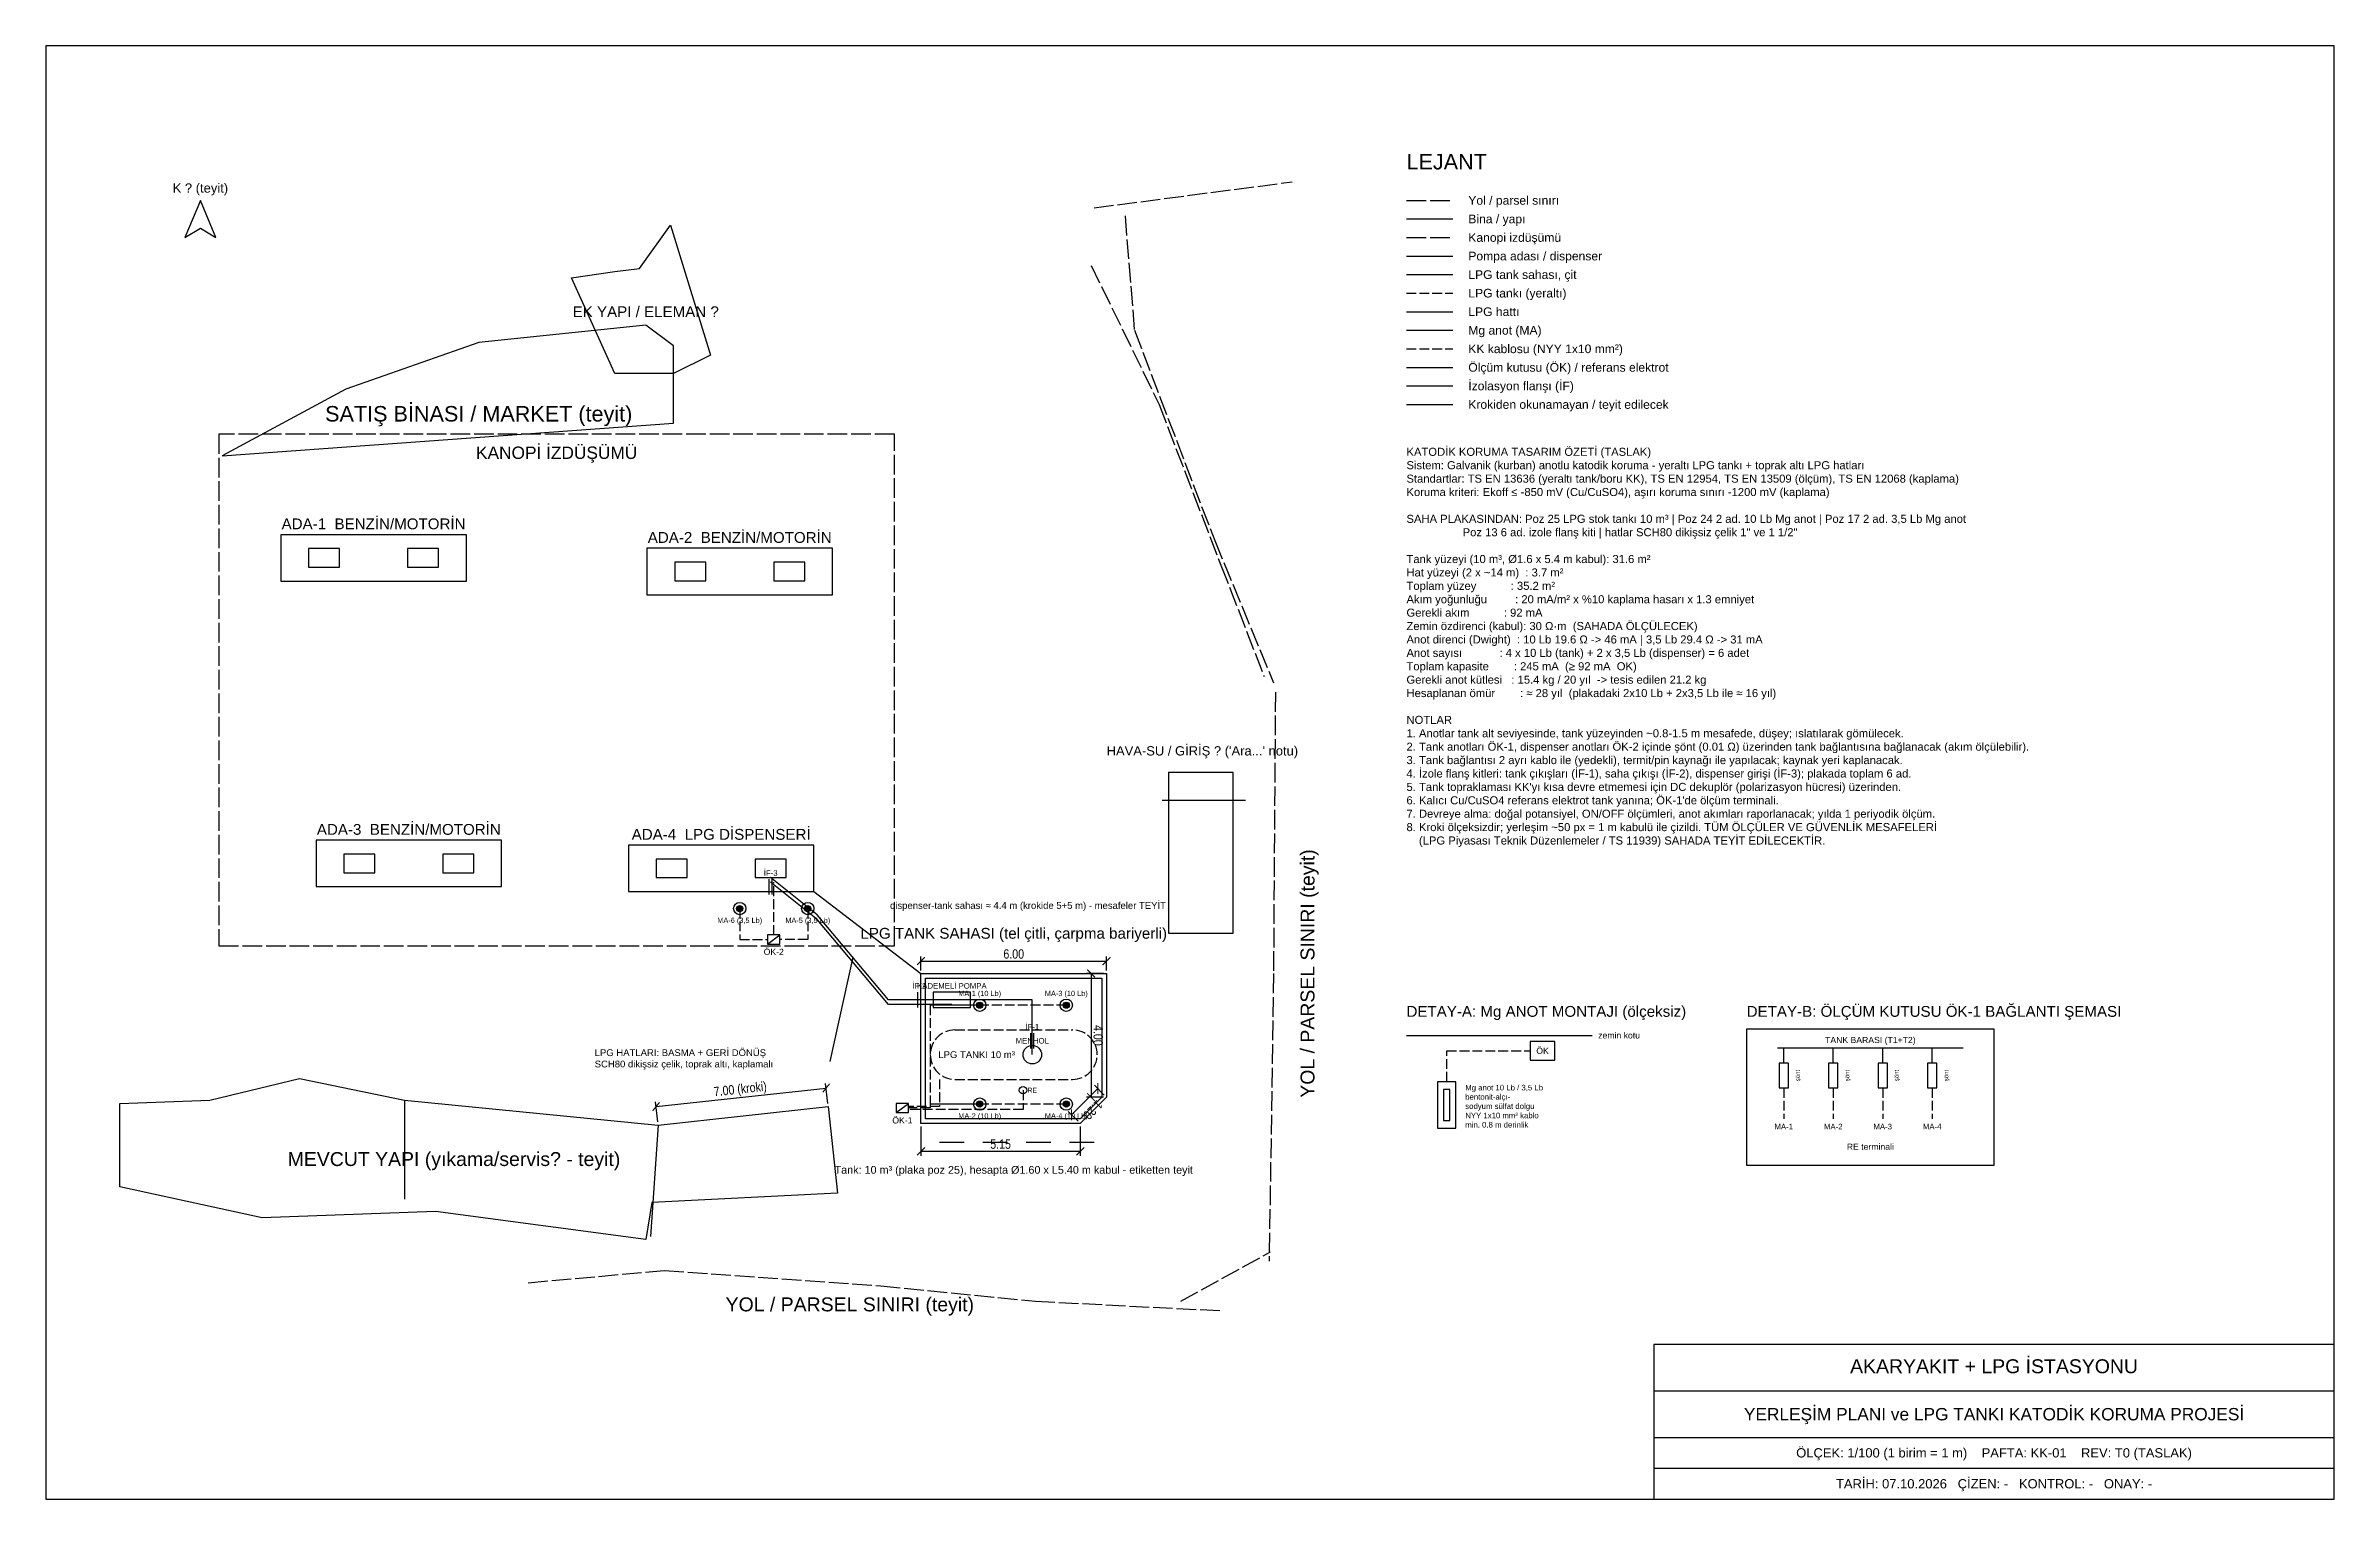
# Model space of a CAD drawing. Header units: metres. Extents: x -2 to 72, y -6 to 41.
import ezdxf
from ezdxf.enums import TextEntityAlignment as Align

# ---------------------------------------------------------------- set-up
doc = ezdxf.new("R2010")
doc.units = ezdxf.units.M
doc.header["$LTSCALE"] = 0.5
doc.linetypes.add('DASHED', pattern=[1.524, 1.27, -0.254])
doc.linetypes.add('DASHED2', pattern=[0.762, 0.635, -0.127])
for name, color, linetype in [('BINA', 7, 'Continuous'), ('KANOPI', 4, 'DASHED'), ('KK-ANOT', 30, 'Continuous'), ('KK-IZOLASYON', 140, 'Continuous'), ('KK-KABLO', 5, 'DASHED2'), ('KK-OLCUM', 2, 'Continuous'), ('LPG-HAT', 6, 'Continuous'), ('LPG-SAHA', 1, 'Continuous'), ('LPG-TANK', 1, 'DASHED2'), ('OLCU', 9, 'Continuous'), ('PAFTA', 7, 'Continuous'), ('POMPA-ADASI', 3, 'Continuous'), ('SINIR-YOL', 8, 'DASHED'), ('TEYIT', 11, 'Continuous'), ('YAZI', 7, 'Continuous')]:
    doc.layers.add(name, color=color, linetype=linetype)
doc.styles.add('OpenSansCondensed-Light', font='OpenSansCondensed-Light.ttf')
doc.styles.add('TR', font='arial.ttf')
doc.dimstyles.new('EZDXF', dxfattribs={"dimtxt": 0.25, "dimasz": 0.175, "dimexe": 0.375, "dimexo": 0.125, "dimgap": 0.1, "dimtad": 1, "dimlfac": 100, "dimzin": 12, "dimdsep": 46, "dimtxsty": 'OpenSansCondensed-Light', "dimblk": 'ARCHTICK', "dimcen": 2.5, "dimazin": 3, "dimtfac": 0.5, "dimtmove": 2, "dimatfit": 3})

# ---------------------------------------------------------------- blocks, each defined once
blk = doc.blocks.new('_ARCHTICK')
at = {"color": 0, "linetype": 'BYBLOCK', "const_width": 0.15}
blk.add_lwpolyline([(-0.5, -0.5), (0.5, 0.5)], dxfattribs=at)
blk = doc.blocks.new('*D4')
for p, q in [((32.017, 7.283), (31.169, 6.434)), ((32.229, 7.071), (31.911, 7.389)), ((31.381, 6.222), (31.063, 6.54))]:
    blk.add_line(p, q)
at = {"layer": 'Defpoints'}
for p in [(32.017, 7.283), (32.3, 7), (31.451, 6.151)]:
    blk.add_point(p, dxfattribs=at)
at = {"layer": 'OLCU', "xscale": 0.25, "yscale": 0.25}
for p, rotation in [((32.017, 7.283), 45.00000000000006), ((31.169, 6.434), -134.99999999999994)]:
    blk.add_blockref('_ARCHTICK', p, dxfattribs=dict(at, rotation=rotation))
at = {"layer": 'OLCU', "insert": (31.862, 6.59), "char_height": 0.3, "attachment_point": 5, "rotation": 225, "style": 'OpenSansCondensed-Light'}
blk.add_mtext('1.20', dxfattribs=at)

msp = doc.modelspace()

# ---------------------------------------------------------------- hatches: boundary and pattern name
at = {"layer": 'KK-ANOT'}
for points in [[(20.54, 13.1), (20.53239, 13.13827), (20.51071, 13.17071), (20.47827, 13.19239), (20.44, 13.2), (20.40173, 13.19239), (20.36929, 13.17071), (20.34761, 13.13827), (20.34, 13.1), (20.34761, 13.06173), (20.36929, 13.02929), (20.40173, 13.00761), (20.44, 13), (20.47827, 13.00761), (20.51071, 13.02929), (20.53239, 13.06173)], [(22.74, 13.1), (22.73239, 13.13827), (22.71071, 13.17071), (22.67827, 13.19239), (22.64, 13.2), (22.60173, 13.19239), (22.56929, 13.17071), (22.54761, 13.13827), (22.54, 13.1), (22.54761, 13.06173), (22.56929, 13.02929), (22.60173, 13.00761), (22.64, 13), (22.67827, 13.00761), (22.71071, 13.02929), (22.73239, 13.06173)], [(28.3, 9.97574), (28.29239, 10.014), (28.27071, 10.04645), (28.23827, 10.06812), (28.2, 10.07574), (28.16173, 10.06812), (28.12929, 10.04645), (28.10761, 10.014), (28.1, 9.97574), (28.10761, 9.93747), (28.12929, 9.90503), (28.16173, 9.88335), (28.2, 9.87574), (28.23827, 9.88335), (28.27071, 9.90503), (28.29239, 9.93747)], [(31.1, 9.97574), (31.09239, 10.014), (31.07071, 10.04645), (31.03827, 10.06812), (31, 10.07574), (30.96173, 10.06812), (30.92929, 10.04645), (30.90761, 10.014), (30.9, 9.97574), (30.90761, 9.93747), (30.92929, 9.90503), (30.96173, 9.88335), (31, 9.87574), (31.03827, 9.88335), (31.07071, 9.90503), (31.09239, 9.93747)], [(28.3, 6.77574), (28.29239, 6.814), (28.27071, 6.84645), (28.23827, 6.86812), (28.2, 6.87574), (28.16173, 6.86812), (28.12929, 6.84645), (28.10761, 6.814), (28.1, 6.77574), (28.10761, 6.73747), (28.12929, 6.70503), (28.16173, 6.68335), (28.2, 6.67574), (28.23827, 6.68335), (28.27071, 6.70503), (28.29239, 6.73747)], [(31.1, 6.77574), (31.09239, 6.814), (31.07071, 6.84645), (31.03827, 6.86812), (31, 6.87574), (30.96173, 6.86812), (30.92929, 6.84645), (30.90761, 6.814), (30.9, 6.77574), (30.90761, 6.73747), (30.92929, 6.70503), (30.96173, 6.68335), (31, 6.67574), (31.03827, 6.68335), (31.07071, 6.70503), (31.09239, 6.73747)]]:
    msp.add_hatch(color=30, dxfattribs=at).paths.add_polyline_path(points)

# ---------------------------------------------------------------- linework, layer by layer
at = {"layer": 'BINA'}
for points in [[(42, 35.4), (43.5, 35.4)], [(9.6, 6.9), (9.6, 3.7)], [(17.8, 6.1), (17.56, 2.5)]]:
    msp.add_lwpolyline(points, dxfattribs=at)
for points in [[(3.7, 27.74), (18.3, 28.8), (18.3, 31.3), (17.4, 31.96), (12, 31.4), (7.7, 29.9)], [(0.4, 6.8), (3.3, 6.9), (6.2, 7.6), (9.6, 6.9), (17.8, 6.1), (23.3, 6.7), (23.6, 3.9), (17.6, 3.6), (17.4, 2.4), (10.6, 3.3), (5, 3.1), (0.4, 4.1)]]:
    msp.add_lwpolyline(points, close=True, dxfattribs=at)
at = {"layer": 'KANOPI'}
msp.add_lwpolyline([(42, 34.8), (43.5, 34.8)], dxfattribs=at)
msp.add_lwpolyline([(3.6, 11.9), (25.44, 11.9), (25.44, 28.44), (3.6, 28.44)], close=True, dxfattribs=at)
at = {"layer": 'KK-ANOT'}
msp.add_lwpolyline([(42, 31.8), (43.5, 31.8)], dxfattribs=at)
for points in [[(43, 6), (43.6, 6), (43.6, 7.5), (43, 7.5)], [(43.2, 6.25), (43.4, 6.25), (43.4, 7.25), (43.2, 7.25)]]:
    msp.add_lwpolyline(points, close=True, dxfattribs=at)
for centre, radius in [((20.44, 13.1), 0.2), ((20.44, 13.1), 0.1), ((22.64, 13.1), 0.2), ((22.64, 13.1), 0.1), ((28.2, 9.97574), 0.2), ((28.2, 9.97574), 0.1), ((31, 9.97574), 0.2), ((31, 9.97574), 0.1), ((28.2, 6.77574), 0.2), ((28.2, 6.77574), 0.1), ((31, 6.77574), 0.2), ((31, 6.77574), 0.1)]:
    msp.add_circle(centre, radius, dxfattribs=at)
at = {"layer": 'KK-IZOLASYON'}
for points in [[(42, 30), (43.5, 30)], [(21.39, 13.55), (21.39, 14.05)], [(21.49, 13.55), (21.49, 14.05)], [(26.2, 9.9), (26.2, 10.4)], [(26.3, 9.9), (26.3, 10.4)], [(29.85, 8.57574), (29.85, 9.07574)], [(29.95, 8.57574), (29.95, 9.07574)]]:
    msp.add_lwpolyline(points, dxfattribs=at)
at = {"layer": 'KK-KABLO'}
for points in [[(42, 31.2), (43.5, 31.2)], [(21.54, 12.25), (21.54, 13.95)], [(20.44, 13.1), (20.44, 12.1), (21.34, 12.1)], [(22.64, 13.1), (22.64, 12.1), (21.74, 12.1)], [(28.2, 9.97574), (26.6, 9.97574), (26.6, 6.65147), (25.9, 6.65147)], [(31, 9.97574), (26.6, 9.97574), (26.6, 6.65147), (25.9, 6.65147)], [(43.3, 7.5), (43.3, 8.5), (46, 8.5)], [(26.9, 7.57574), (26.9, 6.70147), (25.9, 6.70147)], [(29.6, 7.22574), (29.6, 6.60147), (25.9, 6.60147)], [(28.2, 6.77574), (26.6, 6.77574), (26.6, 6.65147), (25.9, 6.65147)], [(31, 6.77574), (26.6, 6.77574), (26.6, 6.65147), (25.9, 6.65147)], [(54.2, 7.3), (54.2, 6.3)], [(55.8, 7.3), (55.8, 6.3)], [(57.4, 7.3), (57.4, 6.3)], [(59, 7.3), (59, 6.3)]]:
    msp.add_lwpolyline(points, dxfattribs=at)
at = {"layer": 'KK-OLCUM'}
for points in [[(42, 30.6), (43.5, 30.6)], [(21.34, 11.95), (21.74, 12.25)], [(54, 8.6), (60, 8.6)], [(54.2, 8.1), (54.2, 8.6)], [(55.8, 8.1), (55.8, 8.6)], [(57.4, 8.1), (57.4, 8.6)], [(59, 8.1), (59, 8.6)], [(25.5, 6.50147), (25.9, 6.80147)]]:
    msp.add_lwpolyline(points, dxfattribs=at)
for points in [[(21.34, 11.95), (21.74, 11.95), (21.74, 12.25), (21.34, 12.25)], [(53, 4.8), (61, 4.8), (61, 9.2), (53, 9.2)], [(46, 8.2), (46.8, 8.2), (46.8, 8.8), (46, 8.8)], [(54.05, 7.3), (54.35, 7.3), (54.35, 8.1), (54.05, 8.1)], [(55.65, 7.3), (55.95, 7.3), (55.95, 8.1), (55.65, 8.1)], [(57.25, 7.3), (57.55, 7.3), (57.55, 8.1), (57.25, 8.1)], [(58.85, 7.3), (59.15, 7.3), (59.15, 8.1), (58.85, 8.1)], [(25.5, 6.50147), (25.9, 6.50147), (25.9, 6.80147), (25.5, 6.80147)]]:
    msp.add_lwpolyline(points, close=True, dxfattribs=at)
msp.add_circle((29.6, 7.22574), 0.12, dxfattribs=at)
at = {"layer": 'LPG-HAT'}
for points in [[(42, 32.4), (43.5, 32.4)], [(27.3, 10.15), (26.25, 10.15), (25.25, 10.15), (22.94, 12.9), (21.44, 14.1)], [(27.3, 10), (26.25, 10), (25.25, 10), (22.94, 12.75), (21.44, 13.95)], [(24.095, 11.525), (23.35, 8.15)], [(29.9, 8.37574), (29.9, 10.15), (27.3, 10.15)]]:
    msp.add_lwpolyline(points, dxfattribs=at)
at = {"layer": 'LPG-SAHA'}
for points in [[(42, 33.6), (43.5, 33.6)], [(26.9, 5.55147), (27.7, 5.55147)], [(28.3, 5.55147), (29.1, 5.55147)], [(29.7, 5.55147), (30.5, 5.55147)], [(31.1, 5.55147), (31.9, 5.55147)]]:
    msp.add_lwpolyline(points, dxfattribs=at)
for points in [[(26.3, 11), (32.3, 11), (32.3, 7), (31.45147, 6.15147), (26.3, 6.15147)], [(26.45, 10.85), (32.15, 10.85), (32.15, 7), (31.45147, 6.30147), (26.45, 6.30147)], [(26.7, 9.9), (27.9, 9.9), (27.9, 10.4), (26.7, 10.4)]]:
    msp.add_lwpolyline(points, close=True, dxfattribs=at)
msp.add_circle((29.9, 8.37574), 0.3, dxfattribs=at)
at = {"layer": 'LPG-TANK'}
for points in [[(42, 33), (43.5, 33)], [(27.4, 9.17574), (31.2, 9.17574)], [(27.4, 7.57574), (31.2, 7.57574)]]:
    msp.add_lwpolyline(points, dxfattribs=at)
for centre, start, end in [((27.4, 8.37574), 90, 270), ((31.2, 8.37574), 270, 90)]:
    msp.add_arc(centre, 0.8, start, end, dxfattribs=at)
at = {"layer": 'OLCU'}
msp.add_lwpolyline([(22.84, 13.65), (26.3, 11)], dxfattribs=at)
at = {"layer": 'PAFTA'}
for points in [[(-2, -6), (72, -6), (72, 41), (-2, 41)], [(3, 36), (2.5, 34.8), (3, 35.1), (3.5, 34.8)], [(50, -6), (72, -6), (72, -1), (50, -1)]]:
    msp.add_lwpolyline(points, close=True, dxfattribs=at)
for points in [[(42, 9), (48, 9)], [(50, -2.5), (72, -2.5)], [(50, -4), (72, -4)], [(50, -5), (72, -5)]]:
    msp.add_lwpolyline(points, dxfattribs=at)
at = {"layer": 'POMPA-ADASI'}
msp.add_lwpolyline([(42, 34.2), (43.5, 34.2)], dxfattribs=at)
for points in [[(5.6, 23.69), (11.6, 23.69), (11.6, 25.19), (5.6, 25.19)], [(6.5, 24.14), (7.5, 24.14), (7.5, 24.74), (6.5, 24.74)], [(9.7, 24.14), (10.7, 24.14), (10.7, 24.74), (9.7, 24.74)], [(17.44, 23.25), (23.44, 23.25), (23.44, 24.75), (17.44, 24.75)], [(18.34, 23.7), (19.34, 23.7), (19.34, 24.3), (18.34, 24.3)], [(21.54, 23.7), (22.54, 23.7), (22.54, 24.3), (21.54, 24.3)], [(6.74, 13.81), (12.74, 13.81), (12.74, 15.31), (6.74, 15.31)], [(7.64, 14.26), (8.64, 14.26), (8.64, 14.86), (7.64, 14.86)], [(10.84, 14.26), (11.84, 14.26), (11.84, 14.86), (10.84, 14.86)], [(16.84, 13.65), (22.84, 13.65), (22.84, 15.15), (16.84, 15.15)], [(17.74, 14.1), (18.74, 14.1), (18.74, 14.7), (17.74, 14.7)], [(20.94, 14.1), (21.94, 14.1), (21.94, 14.7), (20.94, 14.7)]]:
    msp.add_lwpolyline(points, close=True, dxfattribs=at)
at = {"layer": 'SINIR-YOL'}
for points in [[(31.9, 35.76), (38.3, 36.6)], [(42, 36), (43.5, 36)], [(32.9, 35.5), (33.2, 31.8), (35.8, 25), (37.7, 20.4)], [(31.8, 33.9), (34, 29.4), (36, 24.2), (37.4, 20.6)], [(37.76, 20.1), (37.7, 11), (37.56, 1.7)], [(34.7, 0.4), (37.6, 2)], [(13.6, 1), (18, 1.4), (25, 0.9), (30, 0.4), (36, 0.1)]]:
    msp.add_lwpolyline(points, dxfattribs=at)
at = {"layer": 'TEYIT'}
for points in [[(15, 33.5), (16.4, 33.7), (17.2, 33.8), (18.2, 35.2), (19.5, 31), (18.3, 30.4), (16.4, 30.4)], [(34.3, 12.3), (36.4, 12.3), (36.4, 17.5), (34.3, 17.5)]]:
    msp.add_lwpolyline(points, close=True, dxfattribs=at)
for points in [[(42, 29.4), (43.5, 29.4)], [(34.1, 16.6), (36.8, 16.6)]]:
    msp.add_lwpolyline(points, dxfattribs=at)

# ---------------------------------------------------------------- texts
at = {"layer": 'BINA', "style": 'TR'}
for s, height, p in [('SATIŞ BİNASI / MARKET (teyit)', 0.5, (12, 29.1)), ('MEVCUT YAPI (yıkama/servis? - teyit)', 0.45, (11.2, 5))]:
    msp.add_text(s, height=height, dxfattribs=at).set_placement(p, align=Align.MIDDLE_CENTER)
at = {"layer": 'KANOPI', "style": 'TR'}
msp.add_text('KANOPİ İZDÜŞÜMÜ', height=0.4, dxfattribs=at).set_placement((14.52, 27.84), align=Align.MIDDLE_CENTER)
at = {"layer": 'KK-ANOT', "style": 'TR'}
for s, height, p in [('MA-6 (3,5 Lb)', 0.17, (20.44, 12.72)), ('MA-5 (3,5 Lb)', 0.17, (22.64, 12.72)), ('MA-1 (10 Lb)', 0.17, (28.2, 10.35574)), ('MA-3 (10 Lb)', 0.17, (31, 10.35574)), ('MA-2 (10 Lb)', 0.17, (28.2, 6.39574)), ('MA-4 (10 Lb)', 0.17, (31, 6.39574)), ('MA-1', 0.18, (54.2, 6.05)), ('MA-2', 0.18, (55.8, 6.05)), ('MA-3', 0.18, (57.4, 6.05)), ('MA-4', 0.18, (59, 6.05))]:
    msp.add_text(s, height=height, dxfattribs=at).set_placement(p, align=Align.MIDDLE_CENTER)
at = {"layer": 'KK-IZOLASYON', "style": 'TR'}
for s, p in [('İF-3', (21.44, 14.25)), ('İF-2', (26.25, 10.6)), ('İF-1', (29.9, 9.27574))]:
    msp.add_text(s, height=0.18, dxfattribs=at).set_placement(p, align=Align.MIDDLE_CENTER)
at = {"layer": 'KK-OLCUM', "style": 'TR'}
for s, height, p in [('ÖK-2', 0.2, (21.54, 11.7)), ('TANK BARASI (T1+T2)', 0.2, (57, 8.85)), ('ÖK', 0.2, (46.4, 8.5)), ('RE', 0.16, (29.9, 7.22574)), ('ÖK-1', 0.2, (25.7, 6.25147)), ('RE terminali', 0.2, (57, 5.4))]:
    msp.add_text(s, height=height, dxfattribs=at).set_placement(p, align=Align.MIDDLE_CENTER)
for p in [(54.65, 7.7), (56.25, 7.7), (57.85, 7.7), (59.45, 7.7)]:
    msp.add_text('şönt', height=0.14, rotation=90, dxfattribs=at).set_placement(p, align=Align.MIDDLE_CENTER)
at = {"layer": 'LPG-HAT', "insert": (15.75, 8.55), "char_height": 0.22, "attachment_point": 1, "style": 'TR'}
msp.add_mtext('LPG HATLARI: BASMA + GERİ DÖNÜŞ\\PSCH80 dikişsiz çelik, toprak altı, kaplamalı', dxfattribs=at)
at = {"layer": 'LPG-SAHA', "style": 'TR'}
for s, height, p in [('LPG TANK SAHASI (tel çitli, çarpma bariyerli)', 0.35, (29.3, 12.3)), ('KADEMELİ POMPA', 0.18, (27.3, 10.6)), ('MENHOL', 0.18, (29.9, 8.82574))]:
    msp.add_text(s, height=height, dxfattribs=at).set_placement(p, align=Align.MIDDLE_CENTER)
at = {"layer": 'LPG-TANK', "style": 'TR'}
for s, height, p in [('LPG TANKI 10 m³', 0.22, (28.1, 8.37574)), ('Tank: 10 m³ (plaka poz 25), hesapta Ø1.60 x L5.40 m kabul - etiketten teyit', 0.25, (29.3, 4.65147))]:
    msp.add_text(s, height=height, dxfattribs=at).set_placement(p, align=Align.MIDDLE_CENTER)
at = {"layer": 'OLCU', "style": 'TR'}
msp.add_text('dispenser-tank sahası ≈ 4.4 m (krokide 5+5 m) - mesafeler TEYİT', height=0.22, dxfattribs=at).set_placement((25.3, 13.2), align=Align.MIDDLE_LEFT)
at = {"layer": 'PAFTA', "style": 'TR'}
for s, height, p in [('AKARYAKIT + LPG İSTASYONU', 0.45, (61, -1.7)), ('YERLEŞİM PLANI ve LPG TANKI KATODİK KORUMA PROJESİ', 0.4, (61, -3.25)), ('ÖLÇEK: 1/100 (1 birim = 1 m)    PAFTA: KK-01    REV: T0 (TASLAK)', 0.3, (61, -4.5)), ('TARİH: 07.10.2026   ÇİZEN: -   KONTROL: -   ONAY: -', 0.3, (61, -5.5))]:
    msp.add_text(s, height=height, dxfattribs=at).set_placement(p, align=Align.MIDDLE_CENTER)
at = {"layer": 'POMPA-ADASI', "style": 'TR'}
for s, p in [('ADA-1  BENZİN/MOTORİN', (8.6, 25.54)), ('ADA-2  BENZİN/MOTORİN', (20.44, 25.1)), ('ADA-3  BENZİN/MOTORİN', (9.74, 15.66)), ('ADA-4  LPG DİSPENSERİ', (19.84, 15.5))]:
    msp.add_text(s, height=0.35, dxfattribs=at).set_placement(p, align=Align.MIDDLE_CENTER)
at = {"layer": 'SINIR-YOL', "style": 'TR'}
msp.add_text('YOL / PARSEL SINIRI (teyit)', height=0.45, rotation=90, dxfattribs=at).set_placement((38.8, 11), align=Align.MIDDLE_CENTER)
msp.add_text('YOL / PARSEL SINIRI (teyit)', height=0.45, dxfattribs=at).set_placement((24, 0.3), align=Align.MIDDLE_CENTER)
at = {"layer": 'TEYIT', "style": 'TR'}
for s, height, p in [('K ? (teyit)', 0.3, (3, 36.4)), ('EK YAPI / ELEMAN ?', 0.35, (17.4, 32.4)), ("HAVA-SU / GİRİŞ ? ('Ara...' notu)", 0.3, (35.4, 18.2))]:
    msp.add_text(s, height=height, dxfattribs=at).set_placement(p, align=Align.MIDDLE_CENTER)
at = {"layer": 'YAZI', "style": 'TR'}
for s, height, p in [('LEJANT', 0.5, (42, 37)), ('DETAY-A: Mg ANOT MONTAJI (ölçeksiz)', 0.35, (42, 9.6)), ('DETAY-B: ÖLÇÜM KUTUSU ÖK-1 BAĞLANTI ŞEMASI', 0.35, (53, 9.6))]:
    msp.add_text(s, height=height, dxfattribs=at).set_placement(p)
for s, height, p in [('Yol / parsel sınırı', 0.28, (44, 36)), ('Bina / yapı', 0.28, (44, 35.4)), ('Kanopi izdüşümü', 0.28, (44, 34.8)), ('Pompa adası / dispenser', 0.28, (44, 34.2)), ('LPG tank sahası, çit', 0.28, (44, 33.6)), ('LPG tankı (yeraltı)', 0.28, (44, 33)), ('LPG hattı', 0.28, (44, 32.4)), ('Mg anot (MA)', 0.28, (44, 31.8)), ('KK kablosu (NYY 1x10 mm²)', 0.28, (44, 31.2)), ('Ölçüm kutusu (ÖK) / referans elektrot', 0.28, (44, 30.6)), ('İzolasyon flanşı (İF)', 0.28, (44, 30)), ('Krokiden okunamayan / teyit edilecek', 0.28, (44, 29.4)), ('zemin kotu', 0.2, (48.2, 9))]:
    msp.add_text(s, height=height, dxfattribs=at).set_placement(p, align=Align.MIDDLE_LEFT)
at = {"layer": 'YAZI', "insert": (42, 28), "char_height": 0.26, "width": 26, "attachment_point": 1, "style": 'TR'}
msp.add_mtext('KATODİK KORUMA TASARIM ÖZETİ (TASLAK)\\PSistem: Galvanik (kurban) anotlu katodik koruma - yeraltı LPG tankı + toprak altı LPG hatları\\PStandartlar: TS EN 13636 (yeraltı tank/boru KK), TS EN 12954, TS EN 13509 (ölçüm), TS EN 12068 (kaplama)\\PKoruma kriteri: Ekoff ≤ -850 mV (Cu/CuSO4), aşırı koruma sınırı -1200 mV (kaplama)\\P\\PSAHA PLAKASINDAN: Poz 25 LPG stok tankı 10 m³ | Poz 24 2 ad. 10 Lb Mg anot | Poz 17 2 ad. 3,5 Lb Mg anot\\P                  Poz 13 6 ad. izole flanş kiti | hatlar SCH80 dikişsiz çelik 1" ve 1 1/2"\\P\\PTank yüzeyi (10 m³, Ø1.6 x 5.4 m kabul): 31.6 m²\\PHat yüzeyi (2 x ~14 m)  : 3.7 m²\\PToplam yüzey           : 35.2 m²\\PAkım yoğunluğu         : 20 mA/m² x %10 kaplama hasarı x 1.3 emniyet\\PGerekli akım           : 92 mA\\PZemin özdirenci (kabul): 30 Ω·m  (SAHADA ÖLÇÜLECEK)\\PAnot direnci (Dwight)  : 10 Lb 19.6 Ω -> 46 mA | 3,5 Lb 29.4 Ω -> 31 mA\\PAnot sayısı            : 4 x 10 Lb (tank) + 2 x 3,5 Lb (dispenser) = 6 adet\\PToplam kapasite        : 245 mA  (≥ 92 mA  OK)\\PGerekli anot kütlesi   : 15.4 kg / 20 yıl  -> tesis edilen 21.2 kg\\PHesaplanan ömür        : ≈ 28 yıl  (plakadaki 2x10 Lb + 2x3,5 Lb ile ≈ 16 yıl)\\P\\PNOTLAR\\P1. Anotlar tank alt seviyesinde, tank yüzeyinden ~0.8-1.5 m mesafede, düşey; ıslatılarak gömülecek.\\P2. Tank anotları ÖK-1, dispenser anotları ÖK-2 içinde şönt (0.01 Ω) üzerinden tank bağlantısına bağlanacak (akım ölçülebilir).\\P3. Tank bağlantısı 2 ayrı kablo ile (yedekli), termit/pin kaynağı ile yapılacak; kaynak yeri kaplanacak.\\P4. İzole flanş kitleri: tank çıkışları (İF-1), saha çıkışı (İF-2), dispenser girişi (İF-3); plakada toplam 6 ad.\\P5. Tank topraklaması KK\'yı kısa devre etmemesi için DC dekuplör (polarizasyon hücresi) üzerinden.\\P6. Kalıcı Cu/CuSO4 referans elektrot tank yanına; ÖK-1\'de ölçüm terminali.\\P7. Devreye alma: doğal potansiyel, ON/OFF ölçümleri, anot akımları raporlanacak; yılda 1 periyodik ölçüm.\\P8. Kroki ölçeksizdir; yerleşim ~50 px = 1 m kabulü ile çizildi. TÜM ÖLÇÜLER VE GÜVENLİK MESAFELERİ\\P    (LPG Piyasası Teknik Düzenlemeler / TS 11939) SAHADA TEYİT EDİLECEKTİR.', dxfattribs=at)
at = {"layer": 'YAZI', "insert": (43.9, 7.4), "char_height": 0.18, "attachment_point": 1, "style": 'TR'}
msp.add_mtext('Mg anot 10 Lb / 3,5 Lb\\Pbentonit-alçı-\\Psodyum sülfat dolgu\\PNYY 1x10 mm² kablo\\Pmin. 0.8 m derinlik', dxfattribs=at)

# ---------------------------------------------------------------- dimensions: what is measured, and where the dimension line sits
at = {"layer": 'OLCU'}
for base, p1, p2, text in [((26.3, 11.4), (26.3, 11), (32.3, 11), '6.00'), ((26.3, 5.25147), (26.3, 6.15147), (31.45147, 6.15147), '5.15')]:
    msp.add_linear_dim(base=base, p1=p1, p2=p2, text=text, dimstyle='EZDXF', override={"dimtxt": 0.3, "dimasz": 0.25, "dimexe": 0.15, "dimexo": 0.1, "dimgap": 0.08, "dimdec": 2}, dxfattribs=at).render()
for base, p1, p2, angle, text in [((31.8, 11), (32.3, 11), (32.3, 7), 270, '4.00'), ((17.73493, 6.69646), (17.8, 6.1), (23.3, 6.7), 6.2258291, '7.00 (kroki)')]:
    msp.add_linear_dim(base=base, p1=p1, p2=p2, angle=angle, text=text, dimstyle='EZDXF', override={"dimtxt": 0.3, "dimasz": 0.25, "dimexe": 0.15, "dimexo": 0.1, "dimgap": 0.08, "dimdec": 2}, dxfattribs=at).render()
dim = msp.add_linear_dim(base=(32.01716, 7.28284), p1=(32.3, 7), p2=(31.45147, 6.15147), angle=225, text='1.20', dimstyle='EZDXF', override={"dimtxt": 0.3, "dimasz": 0.25, "dimexe": 0.15, "dimexo": 0.1, "dimgap": 0.08, "dimdec": 2}, dxfattribs=at)
dim.commit()
dim.dimension.update_dxf_attribs({"geometry": '*D4', "text_midpoint": (31.86159, 6.58988)})

doc.saveas('drawing.dxf')
